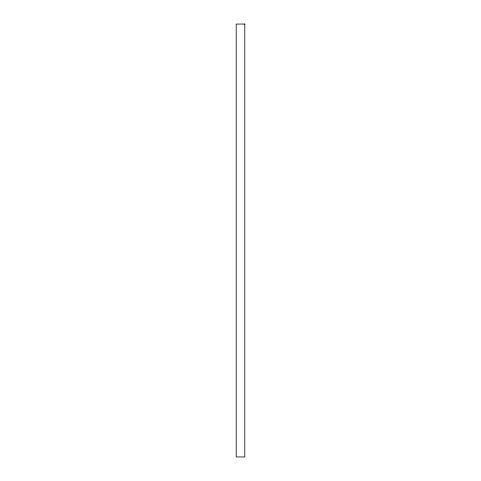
<?xml version="1.0" encoding="UTF-8"?>
<svg xmlns="http://www.w3.org/2000/svg" width="481" height="481" viewBox="0 0 481 481"><rect width="100%" height="100%" fill="white"/><g stroke="black" fill="none" stroke-linecap="round" stroke-linejoin="round"><path stroke-width="0.72" d="M244.811 24.05L236.189 24.05L236.189 456.95L244.811 456.95L244.811 24.05"/></g></svg>
